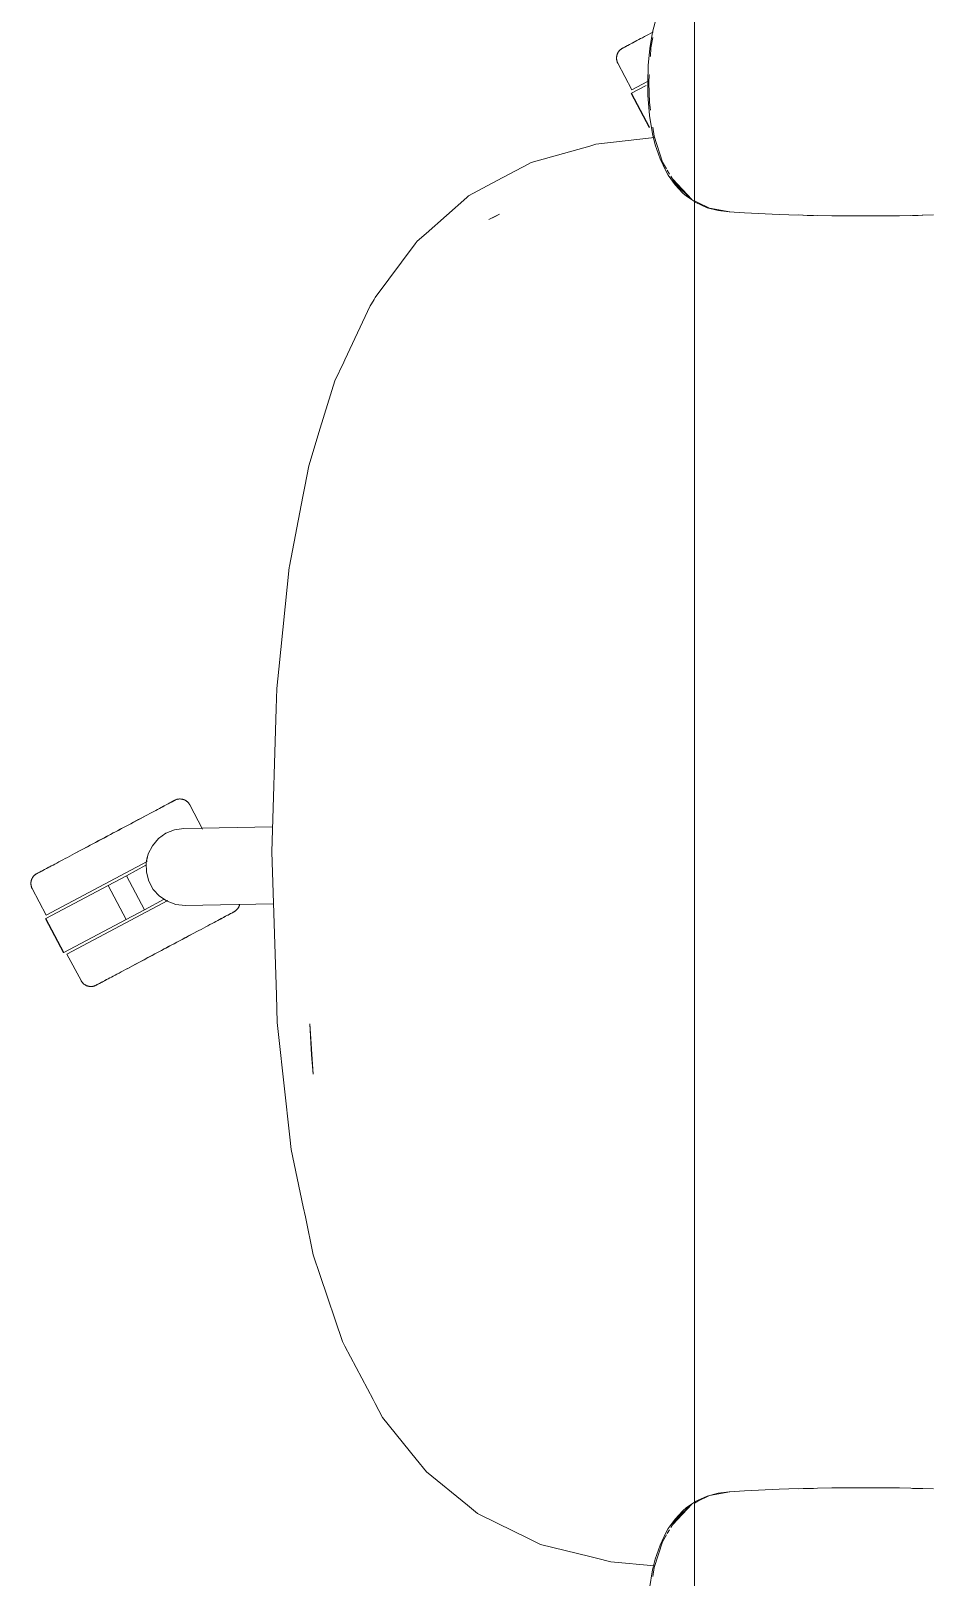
# Model space of a CAD drawing. Header units: millimetres. Extents: x 155927 to 295199, y -4084 to 97293.
# Drawn here: x 201809 to 202136, y 30484 to 31047 of the extents above; entities that cross this region are included whole.
import ezdxf

# ---------------------------------------------------------------- set-up
doc = ezdxf.new("R2010")
doc.units = ezdxf.units.MM
doc.header["$MEASUREMENT"] = 0
doc.layers.add('G-IMPT', color=8, linetype='CONTINUOUS', lineweight=9)
doc.layers.add('I-FURN', color=8, linetype='CONTINUOUS', lineweight=9)

msp = doc.modelspace()

# ---------------------------------------------------------------- linework, layer by layer
at = {"layer": 'G-IMPT'}
for p, q in [((202037.01, 31052.25), (202035.58, 31046.77)), ((202034.58, 31040.83), (202035.58, 31046.77)), ((202035.76, 31044.92), (202034.99, 31041.17)), ((202034.58, 31040.83), (202034.01, 31034.68)), ((202034.99, 31041.17), (202034.8, 31037.97)), ((202033.83, 31028.35), (202034.01, 31034.68)), ((202033.92, 31023.84), (202033.83, 31028.35)), ((202034.4, 31031.46), (202034.21, 31028.35)), ((202034.44, 31021.18), (202034.21, 31028.35)), ((202033.92, 31023.84), (202034.5, 31016.52)), ((202034.44, 31021.18), (202034.83, 31018.4)), ((202035.61, 31009.76), (202034.5, 31016.52)), ((202035.7, 31012.21), (202036.16, 31008.92)), ((202012.74, 31005.37), (201991.4, 30999.36)), ((202012.74, 31005.37), (202015, 31006)), ((202036.28, 31008.42), (202015, 31006)), ((202036.59, 31005.84), (202035.61, 31009.76)), ((202036.16, 31008.92), (202039.19, 30999.53)), ((202036.59, 31005.84), (202038.33, 31000.75)), ((201991.4, 30999.36), (201990.29, 30998.76)), ((202038.33, 31000.75), (202040.54, 30996.11)), ((202039.19, 30999.53), (202040.66, 30997.08)), ((201990.29, 30998.76), (201979.05, 30992.75)), ((202040.54, 30996.11), (202041.34, 30994.74)), ((202040.94, 30996.61), (202041.8, 30995.17)), ((202043.79, 30991.28), (202041.34, 30994.74)), ((202042.27, 30994.38), (202044.16, 30991.23)), ((201979.05, 30992.75), (201968.61, 30987.17)), ((202042.96, 30993.32), (202049.87, 30985.92)), ((202042.96, 30993.32), (202044.24, 30991.85)), ((202046.65, 30988.24), (202043.79, 30991.28)), ((202044.16, 30991.23), (202049.87, 30985.92)), ((202044.38, 30991.69), (202047.45, 30988.16)), ((202046.65, 30988.24), (202047.97, 30987.1)), ((202049.87, 30985.92), (202047.45, 30988.16)), ((201953.16, 30973.56), (201967.95, 30986.58)), ((201967.95, 30986.58), (201968.61, 30987.17)), ((202050.83, 30985.15), (202047.97, 30987.1)), ((202052.1, 30984.82), (202050.83, 30985.45)), ((202051.19, 30984.9), (202055.52, 30982.91)), ((202052.1, 30984.82), (202056.36, 30982.72)), ((202059.47, 30981.85), (202055.52, 30982.91)), ((202056.36, 30982.72), (202063.71, 30981.35)), ((201975.91, 30978.56), (201979.8, 30980.51)), ((201975.91, 30978.56), (201978.21, 30979.73)), ((201978.21, 30979.73), (201979.8, 30980.51)), ((202063.48, 30981.35), (202059.47, 30981.85)), ((202069.15, 30981.06), (202063.48, 30981.35)), ((202069.15, 30981.06), (202081.71, 30980.45)), ((202085.25, 30980.32), (202081.71, 30980.45)), ((202100.92, 30979.95), (202085.25, 30980.32)), ((202088.65, 30980.27), (202091.98, 30980.12)), ((202094.2, 30980.12), (202091.98, 30980.12)), ((202100.92, 30979.95), (202105.43, 30979.89)), ((202105.43, 30979.89), (202120.15, 30979.9)), ((202125.62, 30979.97), (202120.15, 30979.9)), ((202125.62, 30979.97), (202137.92, 30980.27)), ((202132.39, 30980.11), (202130.32, 30980.11)), ((202134.05, 30980.19), (202132.39, 30980.11)), ((201953.16, 30973.56), (201949.9, 30970.69)), ((201934.61, 30950.23), (201949.18, 30969.72)), ((201949.18, 30969.72), (201949.9, 30970.69)), ((201934.15, 30949.46), (201933.21, 30947.88)), ((201934.61, 30950.23), (201934.15, 30949.46)), ((201932.78, 30947.17), (201923.52, 30927.53)), ((201932.78, 30947.17), (201933.21, 30947.88)), ((201919.9, 30919.85), (201923.09, 30926.61)), ((201923.52, 30927.53), (201923.09, 30926.61)), ((201919.9, 30919.85), (201914.57, 30902.58)), ((201914.57, 30902.58), (201910.38, 30888.97)), ((201910.38, 30888.97), (201908.92, 30881.37)), ((201908.22, 30877.7), (201908.92, 30881.37)), ((201908.22, 30877.7), (201903.35, 30852.32)), ((201903.26, 30851.86), (201899.44, 30814.87)), ((201903.26, 30851.86), (201903.35, 30852.32)), ((201899.44, 30814.87), (201898.71, 30807.8)), ((201898.48, 30800.54), (201898.71, 30807.8)), ((201896.87, 30748.38), (201898.48, 30800.54)), ((201898.57, 30696.2), (201896.87, 30748.38)), ((201898.57, 30696.2), (201898.9, 30686.26)), ((201899.38, 30681.88), (201898.9, 30686.26)), ((201910.78, 30685.72), (201911.41, 30674.39)), ((201910.78, 30685.72), (201912.02, 30667.44)), ((201899.38, 30681.88), (201903.51, 30644.44)), ((201912.02, 30667.44), (201911.41, 30674.39)), ((201903.99, 30640.02), (201903.51, 30644.44)), ((201908.34, 30619.08), (201903.99, 30640.02)), ((201908.34, 30619.08), (201909.11, 30615.4)), ((201909.11, 30615.4), (201911.98, 30601.58)), ((201914.49, 30594.14), (201911.98, 30601.58)), ((201914.49, 30594.14), (201922.64, 30570.05)), ((201923.52, 30568.39), (201922.64, 30570.05)), ((201933.81, 30548.88), (201923.52, 30568.39)), ((201933.81, 30548.88), (201934.54, 30547.51)), ((201937.25, 30542.38), (201934.54, 30547.51)), ((201937.25, 30542.38), (201949.46, 30527.24)), ((201953.22, 30522.58), (201949.46, 30527.24)), ((201968.17, 30510.41), (201953.22, 30522.58)), ((202056.36, 30513.97), (202063.71, 30515.34)), ((202063.48, 30515.34), (202059.47, 30514.84)), ((202069.15, 30515.63), (202063.48, 30515.34)), ((202069.15, 30515.63), (202081.71, 30516.24)), ((202085.25, 30516.37), (202081.71, 30516.24)), ((202100.92, 30516.74), (202085.25, 30516.37)), ((202088.65, 30516.42), (202091.98, 30516.57)), ((202094.2, 30516.57), (202091.98, 30516.57)), ((202100.92, 30516.74), (202105.43, 30516.8)), ((202105.43, 30516.8), (202120.15, 30516.79)), ((202125.62, 30516.72), (202120.15, 30516.79)), ((202125.62, 30516.72), (202137.92, 30516.42)), ((202132.39, 30516.58), (202130.32, 30516.58)), ((202134.05, 30516.5), (202132.39, 30516.58)), ((201968.17, 30510.41), (201971.82, 30507.43)), ((202042.96, 30503.37), (202049.87, 30510.77)), ((202044.16, 30505.46), (202049.87, 30510.77)), ((202046.65, 30508.45), (202047.97, 30509.59)), ((202049.87, 30510.77), (202047.45, 30508.53)), ((202050.83, 30511.54), (202047.97, 30509.59)), ((202052.1, 30511.87), (202050.83, 30511.24)), ((202051.19, 30511.79), (202055.52, 30513.78)), ((202052.1, 30511.87), (202056.36, 30513.97)), ((202059.47, 30514.84), (202055.52, 30513.78)), ((201971.82, 30507.43), (201978.98, 30503.91)), ((201990.45, 30498.26), (201978.98, 30503.91)), ((202043.79, 30505.41), (202041.34, 30501.95)), ((202042.27, 30502.31), (202044.16, 30505.46)), ((202042.96, 30503.37), (202044.24, 30504.84)), ((202046.65, 30508.45), (202043.79, 30505.41)), ((202044.38, 30505), (202047.45, 30508.53)), ((201990.45, 30498.26), (201994.81, 30496.11)), ((202038.33, 30495.94), (202040.54, 30500.58)), ((202039.19, 30497.16), (202040.66, 30499.61)), ((202040.54, 30500.58), (202041.34, 30501.95)), ((202040.94, 30500.08), (202041.8, 30501.52)), ((201994.81, 30496.11), (202012.76, 30491.71)), ((202036.16, 30487.77), (202039.19, 30497.16)), ((202036.59, 30490.85), (202038.33, 30495.94)), ((202012.76, 30491.71), (202015.13, 30491.13)), ((202020.42, 30489.83), (202015.13, 30491.13)), ((202036.3, 30488.39), (202020.42, 30489.83)), ((202035.61, 30486.93), (202034.5, 30480.17)), ((202036.59, 30490.85), (202035.61, 30486.93)), ((202035.7, 30484.48), (202036.16, 30487.77))]:
    msp.add_line(p, q, dxfattribs=at)
at = {"layer": 'I-FURN'}
for p, q in [((202050.83, 30026.14), (202050.83, 31426.14)), ((202050.83, 31426.14), (202050.83, 30026.14)), ((202031.23, 31044.46), (202030.57, 31044.1)), ((202031.92, 31044.82), (202031.23, 31044.46)), ((202032.65, 31045.21), (202031.92, 31044.82)), ((202033.4, 31045.61), (202032.65, 31045.21)), ((202034.17, 31046.02), (202033.4, 31045.61)), ((202034.97, 31046.45), (202034.17, 31046.02)), ((202035.8, 31046.88), (202034.97, 31046.45)), ((202022.64, 31038.47), (202022.68, 31038.62)), ((202022.68, 31038.62), (202022.74, 31038.77)), ((202022.74, 31038.77), (202022.8, 31038.92)), ((202022.8, 31038.92), (202022.86, 31039.07)), ((202022.86, 31039.07), (202022.93, 31039.22)), ((202022.93, 31039.22), (202023.01, 31039.36)), ((202023.01, 31039.36), (202023.09, 31039.5)), ((202023.09, 31039.5), (202023.18, 31039.63)), ((202023.18, 31039.63), (202023.27, 31039.77)), ((202023.27, 31039.77), (202023.37, 31039.89)), ((202023.37, 31039.89), (202023.47, 31040.02)), ((202023.47, 31040.02), (202023.58, 31040.14)), ((202023.58, 31040.14), (202023.69, 31040.25)), ((202023.69, 31040.25), (202023.81, 31040.36)), ((202023.81, 31040.36), (202023.93, 31040.47)), ((202023.93, 31040.47), (202024.05, 31040.57)), ((202024.05, 31040.57), (202024.18, 31040.67)), ((202024.18, 31040.67), (202024.31, 31040.76)), ((202024.31, 31040.76), (202024.45, 31040.84)), ((202024.45, 31040.84), (202024.59, 31040.92)), ((202024.59, 31040.92), (202024.63, 31040.95)), ((202024.68, 31040.97), (202024.63, 31040.95)), ((202024.63, 31040.95), (202024.65, 31040.96)), ((202024.63, 31040.95), (202024.63, 31040.95)), ((202024.65, 31040.96), (202024.71, 31040.99)), ((202024.76, 31041.01), (202024.68, 31040.97)), ((202024.71, 31040.99), (202024.81, 31041.04)), ((202024.88, 31041.08), (202024.76, 31041.01)), ((202024.81, 31041.04), (202024.95, 31041.12)), ((202025.04, 31041.17), (202024.88, 31041.08)), ((202024.95, 31041.12), (202025.13, 31041.21)), ((202025.24, 31041.27), (202025.04, 31041.17)), ((202025.13, 31041.21), (202025.35, 31041.33)), ((202025.48, 31041.4), (202025.24, 31041.27)), ((202025.35, 31041.33), (202025.61, 31041.47)), ((202025.76, 31041.55), (202025.48, 31041.4)), ((202025.61, 31041.47), (202025.91, 31041.62)), ((202026.08, 31041.72), (202025.76, 31041.55)), ((202025.91, 31041.62), (202026.24, 31041.8)), ((202026.44, 31041.91), (202026.08, 31041.72)), ((202026.24, 31041.8), (202026.61, 31042)), ((202026.83, 31042.12), (202026.44, 31041.91)), ((202026.61, 31042), (202027.02, 31042.22)), ((202027.26, 31042.34), (202026.83, 31042.12)), ((202027.02, 31042.22), (202027.47, 31042.46)), ((202027.73, 31042.59), (202027.26, 31042.34)), ((202027.47, 31042.46), (202027.95, 31042.71)), ((202028.23, 31042.86), (202027.73, 31042.59)), ((202027.95, 31042.71), (202028.47, 31042.99)), ((202028.76, 31043.14), (202028.23, 31042.86)), ((202028.47, 31042.99), (202029.02, 31043.28)), ((202029.33, 31043.45), (202028.76, 31043.14)), ((202029.02, 31043.28), (202029.6, 31043.59)), ((202029.93, 31043.77), (202029.33, 31043.45)), ((202030.57, 31044.1), (202029.93, 31043.77)), ((202022.49, 31037.51), (202022.5, 31037.67)), ((202022.49, 31037.35), (202022.49, 31037.51)), ((202022.5, 31037.19), (202022.49, 31037.35)), ((202022.5, 31037.67), (202022.52, 31037.83)), ((202022.51, 31037.03), (202022.5, 31037.19)), ((202022.52, 31036.87), (202022.51, 31037.03)), ((202022.52, 31037.83), (202022.54, 31037.99)), ((202022.55, 31036.71), (202022.52, 31036.87)), ((202022.54, 31037.99), (202022.56, 31038.15)), ((202022.58, 31036.55), (202022.55, 31036.71)), ((202022.56, 31038.15), (202022.6, 31038.31)), ((202022.61, 31036.39), (202022.58, 31036.55)), ((202022.6, 31038.31), (202022.64, 31038.47)), ((202022.66, 31036.24), (202022.61, 31036.39)), ((202022.71, 31036.09), (202022.66, 31036.24)), ((202022.76, 31035.93), (202022.71, 31036.09)), ((202022.82, 31035.79), (202022.76, 31035.93)), ((202022.89, 31035.64), (202022.82, 31035.79)), ((202022.96, 31035.49), (202022.89, 31035.64)), ((202022.96, 31035.49), (202028.11, 31025.81)), ((202027.93, 31024.58), (202033.22, 31027.39)), ((202028.11, 31025.81), (202033.74, 31028.8)), ((202027.76, 31024.49), (202034.33, 31012.13)), ((202034.5, 31012.22), (202027.93, 31024.58)), ((202034.6, 31012.27), (202034.5, 31012.22)), ((201853.92, 30763.08), (201853.19, 30762.69)), ((201854.63, 30763.45), (201853.92, 30763.08)), ((201855.31, 30763.81), (201854.63, 30763.45)), ((201855.95, 30764.16), (201855.31, 30763.81)), ((201856.57, 30764.49), (201855.95, 30764.16)), ((201857.15, 30764.8), (201856.57, 30764.49)), ((201856.84, 30764.63), (201857.41, 30764.93)), ((201857.71, 30765.09), (201857.15, 30764.8)), ((201857.41, 30764.93), (201857.95, 30765.22)), ((201858.22, 30765.36), (201857.71, 30765.09)), ((201857.95, 30765.22), (201858.45, 30765.48)), ((201858.7, 30765.62), (201858.22, 30765.36)), ((201858.45, 30765.48), (201858.91, 30765.73)), ((201859.15, 30765.86), (201858.7, 30765.62)), ((201858.91, 30765.73), (201859.34, 30765.96)), ((201859.56, 30766.08), (201859.15, 30765.86)), ((201859.34, 30765.96), (201859.74, 30766.17)), ((201859.93, 30766.27), (201859.56, 30766.08)), ((201859.74, 30766.17), (201860.09, 30766.36)), ((201860.27, 30766.45), (201859.93, 30766.27)), ((201860.09, 30766.36), (201860.41, 30766.53)), ((201860.57, 30766.61), (201860.27, 30766.45)), ((201860.41, 30766.53), (201860.69, 30766.68)), ((201860.82, 30766.75), (201860.57, 30766.61)), ((201860.69, 30766.68), (201860.93, 30766.8)), ((201861.04, 30766.86), (201860.82, 30766.75)), ((201860.93, 30766.8), (201861.13, 30766.91)), ((201861.22, 30766.96), (201861.04, 30766.86)), ((201861.13, 30766.91), (201861.29, 30767)), ((201861.36, 30767.04), (201861.22, 30766.96)), ((201861.29, 30767), (201861.42, 30767.06)), ((201861.46, 30767.09), (201861.36, 30767.04)), ((201861.42, 30767.06), (201861.5, 30767.11)), ((201861.52, 30767.12), (201861.46, 30767.09)), ((201861.5, 30767.11), (201861.54, 30767.13)), ((201861.54, 30767.13), (201861.52, 30767.12)), ((201861.54, 30767.13), (201861.69, 30767.2)), ((201861.54, 30767.13), (201861.54, 30767.13)), ((201861.69, 30767.2), (201861.84, 30767.27)), ((201861.84, 30767.27), (201861.98, 30767.33)), ((201861.98, 30767.33), (201862.14, 30767.39)), ((201862.14, 30767.39), (201862.29, 30767.44)), ((201862.29, 30767.44), (201862.44, 30767.48)), ((201862.44, 30767.48), (201862.6, 30767.52)), ((201862.6, 30767.52), (201862.76, 30767.55)), ((201862.76, 30767.55), (201862.92, 30767.57)), ((201862.92, 30767.57), (201863.08, 30767.59)), ((201863.08, 30767.59), (201863.24, 30767.6)), ((201863.24, 30767.6), (201863.4, 30767.6)), ((201863.4, 30767.6), (201863.56, 30767.6)), ((201863.56, 30767.6), (201863.72, 30767.59)), ((201863.72, 30767.59), (201863.88, 30767.58)), ((201863.88, 30767.58), (201864.04, 30767.56)), ((201864.04, 30767.56), (201864.2, 30767.53)), ((201864.2, 30767.53), (201864.36, 30767.5)), ((201864.36, 30767.5), (201864.52, 30767.46)), ((201864.52, 30767.46), (201864.67, 30767.41)), ((201864.67, 30767.41), (201864.82, 30767.36)), ((201864.82, 30767.36), (201864.97, 30767.3)), ((201864.97, 30767.3), (201865.12, 30767.23)), ((201865.12, 30767.23), (201865.27, 30767.16)), ((201865.27, 30767.16), (201865.41, 30767.09)), ((201865.41, 30767.09), (201865.55, 30767.01)), ((201865.55, 30767.01), (201865.68, 30766.92)), ((201865.68, 30766.92), (201865.82, 30766.83)), ((201865.82, 30766.83), (201865.94, 30766.73)), ((201865.94, 30766.73), (201866.07, 30766.63)), ((201866.07, 30766.63), (201866.19, 30766.52)), ((201866.19, 30766.52), (201866.3, 30766.41)), ((201866.3, 30766.41), (201866.41, 30766.29)), ((201866.41, 30766.29), (201866.52, 30766.17)), ((201866.52, 30766.17), (201866.62, 30766.04)), ((201866.62, 30766.04), (201866.72, 30765.91)), ((201866.72, 30765.91), (201866.81, 30765.78)), ((201866.81, 30765.78), (201866.89, 30765.64)), ((201866.89, 30765.64), (201866.97, 30765.5)), ((201866.97, 30765.5), (201867, 30765.46)), ((201871.7, 30756.62), (201867, 30765.46)), ((201842.65, 30757.08), (201841.67, 30756.56)), ((201842.12, 30756.8), (201843.09, 30757.32)), ((201843.61, 30757.6), (201842.65, 30757.08)), ((201843.09, 30757.32), (201844.06, 30757.83)), ((201844.57, 30758.11), (201843.61, 30757.6)), ((201844.06, 30757.83), (201845.01, 30758.34)), ((201845.52, 30758.61), (201844.57, 30758.11)), ((201845.01, 30758.34), (201845.95, 30758.84)), ((201846.45, 30759.1), (201845.52, 30758.61)), ((201845.95, 30758.84), (201846.87, 30759.33)), ((201847.36, 30759.59), (201846.45, 30759.1)), ((201846.87, 30759.33), (201847.77, 30759.81)), ((201848.26, 30760.07), (201847.36, 30759.59)), ((201847.77, 30759.81), (201848.66, 30760.28)), ((201849.13, 30760.53), (201848.26, 30760.07)), ((201848.66, 30760.28), (201849.53, 30760.74)), ((201849.99, 30760.99), (201849.13, 30760.53)), ((201849.53, 30760.74), (201850.38, 30761.19)), ((201850.82, 30761.43), (201849.99, 30760.99)), ((201851.64, 30761.86), (201850.82, 30761.43)), ((201852.42, 30762.28), (201851.64, 30761.86)), ((201853.19, 30762.69), (201852.42, 30762.28)), ((201864.81, 30756.84), (201897.15, 30757.41)), ((201831.15, 30750.97), (201832.13, 30751.49)), ((201832.67, 30751.78), (201831.68, 30751.25)), ((201832.13, 30751.49), (201833.13, 30752.02)), ((201833.67, 30752.31), (201832.67, 30751.78)), ((201833.13, 30752.02), (201834.13, 30752.55)), ((201834.67, 30752.84), (201833.67, 30752.31)), ((201834.13, 30752.55), (201835.13, 30753.09)), ((201835.67, 30753.38), (201834.67, 30752.84)), ((201835.13, 30753.09), (201836.14, 30753.62)), ((201836.68, 30753.91), (201835.67, 30753.38)), ((201836.14, 30753.62), (201837.14, 30754.16)), ((201837.68, 30754.44), (201836.68, 30753.91)), ((201837.14, 30754.16), (201838.15, 30754.69)), ((201838.69, 30754.98), (201837.68, 30754.44)), ((201838.15, 30754.69), (201839.15, 30755.22)), ((201839.69, 30755.51), (201838.69, 30754.98)), ((201839.15, 30755.22), (201840.14, 30755.75)), ((201840.68, 30756.04), (201839.69, 30755.51)), ((201840.14, 30755.75), (201841.14, 30756.28)), ((201841.67, 30756.56), (201840.68, 30756.04)), ((201841.14, 30756.28), (201842.12, 30756.8)), ((201853.4, 30750.6), (201855.59, 30753.16)), ((201855.59, 30753.16), (201858.33, 30755.13)), ((201858.33, 30755.13), (201861.47, 30756.38)), ((201861.47, 30756.38), (201864.81, 30756.84)), ((201821.61, 30745.9), (201820.81, 30745.47)), ((201822.44, 30746.34), (201821.61, 30745.9)), ((201823.29, 30746.79), (201822.44, 30746.34)), ((201824.15, 30747.25), (201823.29, 30746.79)), ((201825.04, 30747.72), (201824.15, 30747.25)), ((201825.95, 30748.2), (201825.04, 30747.72)), ((201825.46, 30747.94), (201826.37, 30748.43)), ((201826.87, 30748.69), (201825.95, 30748.2)), ((201826.37, 30748.43), (201827.3, 30748.92)), ((201827.81, 30749.19), (201826.87, 30748.69)), ((201827.3, 30748.92), (201828.24, 30749.42)), ((201828.76, 30749.7), (201827.81, 30749.19)), ((201828.24, 30749.42), (201829.2, 30749.93)), ((201829.72, 30750.21), (201828.76, 30749.7)), ((201829.2, 30749.93), (201830.17, 30750.45)), ((201830.7, 30750.73), (201829.72, 30750.21)), ((201830.17, 30750.45), (201831.15, 30750.97)), ((201831.68, 30751.25), (201830.7, 30750.73)), ((201851.13, 30744.29), (201851.88, 30747.58)), ((201851.88, 30747.58), (201853.4, 30750.6)), ((201810.82, 30740.12), (201810.96, 30740.21)), ((201810.96, 30740.21), (201811.09, 30740.3)), ((201811.09, 30740.3), (201811.23, 30740.38)), ((201811.23, 30740.38), (201811.27, 30740.4)), ((201811.27, 30740.4), (201811.29, 30740.41)), ((201811.28, 30740.4), (201811.27, 30740.4)), ((201811.32, 30740.43), (201811.28, 30740.4)), ((201811.29, 30740.41), (201811.35, 30740.44)), ((201811.4, 30740.47), (201811.32, 30740.43)), ((201811.35, 30740.44), (201811.45, 30740.5)), ((201811.52, 30740.53), (201811.4, 30740.47)), ((201811.45, 30740.5), (201811.59, 30740.57)), ((201811.68, 30740.62), (201811.52, 30740.53)), ((201811.59, 30740.57), (201811.77, 30740.67)), ((201811.88, 30740.73), (201811.68, 30740.62)), ((201811.77, 30740.67), (201811.99, 30740.78)), ((201812.13, 30740.85), (201811.88, 30740.73)), ((201811.99, 30740.78), (201812.25, 30740.92)), ((201812.4, 30741), (201812.13, 30740.85)), ((201812.25, 30740.92), (201812.55, 30741.08)), ((201812.72, 30741.17), (201812.4, 30741)), ((201812.55, 30741.08), (201812.88, 30741.26)), ((201813.08, 30741.36), (201812.72, 30741.17)), ((201812.88, 30741.26), (201813.25, 30741.46)), ((201813.47, 30741.57), (201813.08, 30741.36)), ((201813.25, 30741.46), (201813.66, 30741.67)), ((201813.9, 30741.8), (201813.47, 30741.57)), ((201813.66, 30741.67), (201814.11, 30741.91)), ((201814.37, 30742.05), (201813.9, 30741.8)), ((201814.11, 30741.91), (201814.59, 30742.17)), ((201814.87, 30742.31), (201814.37, 30742.05)), ((201814.59, 30742.17), (201815.11, 30742.44)), ((201814.75, 30725.26), (201851.47, 30744.79)), ((201815.4, 30742.6), (201814.87, 30742.31)), ((201815.11, 30742.44), (201815.66, 30742.73)), ((201815.97, 30742.9), (201815.4, 30742.6)), ((201815.66, 30742.73), (201816.25, 30743.05)), ((201816.57, 30743.22), (201815.97, 30742.9)), ((201817.21, 30743.56), (201816.57, 30743.22)), ((201817.87, 30743.91), (201817.21, 30743.56)), ((201818.57, 30744.28), (201817.87, 30743.91)), ((201819.29, 30744.66), (201818.57, 30744.28)), ((201820.04, 30745.06), (201819.29, 30744.66)), ((201820.81, 30745.47), (201820.04, 30745.06)), ((201843.92, 30739.64), (201851.06, 30743.44)), ((201851.19, 30740.92), (201851.13, 30744.29)), ((201852.06, 30737.66), (201851.19, 30740.92)), ((201809.13, 30736.97), (201809.14, 30737.13)), ((201809.13, 30736.81), (201809.13, 30736.97)), ((201809.14, 30736.65), (201809.13, 30736.81)), ((201809.14, 30737.13), (201809.16, 30737.29)), ((201809.15, 30736.48), (201809.14, 30736.65)), ((201809.17, 30736.32), (201809.15, 30736.48)), ((201809.16, 30737.29), (201809.18, 30737.45)), ((201809.19, 30736.16), (201809.17, 30736.32)), ((201809.18, 30737.45), (201809.21, 30737.61)), ((201809.22, 30736.01), (201809.19, 30736.16)), ((201809.21, 30737.61), (201809.24, 30737.77)), ((201809.26, 30735.85), (201809.22, 30736.01)), ((201809.24, 30737.77), (201809.28, 30737.92)), ((201809.3, 30735.69), (201809.26, 30735.85)), ((201809.28, 30737.92), (201809.33, 30738.08)), ((201809.35, 30735.54), (201809.3, 30735.69)), ((201809.33, 30738.08), (201809.38, 30738.23)), ((201809.4, 30735.39), (201809.35, 30735.54)), ((201809.38, 30738.23), (201809.44, 30738.38)), ((201809.46, 30735.24), (201809.4, 30735.39)), ((201809.44, 30738.38), (201809.5, 30738.53)), ((201809.53, 30735.09), (201809.46, 30735.24)), ((201809.5, 30738.53), (201809.57, 30738.67)), ((201809.6, 30734.95), (201809.53, 30735.09)), ((201809.57, 30738.67), (201809.65, 30738.81)), ((201809.6, 30734.95), (201814.75, 30725.26)), ((201809.65, 30738.81), (201809.73, 30738.95)), ((201809.73, 30738.95), (201809.82, 30739.09)), ((201809.82, 30739.09), (201809.91, 30739.22)), ((201809.91, 30739.22), (201810.01, 30739.35)), ((201810.01, 30739.35), (201810.11, 30739.47)), ((201810.11, 30739.47), (201810.22, 30739.59)), ((201810.22, 30739.59), (201810.33, 30739.71)), ((201810.33, 30739.71), (201810.45, 30739.82)), ((201810.45, 30739.82), (201810.57, 30739.93)), ((201810.57, 30739.93), (201810.69, 30740.03)), ((201810.69, 30740.03), (201810.82, 30740.12)), ((201814.57, 30724.03), (201837.28, 30736.11)), ((201837.28, 30736.11), (201843.92, 30739.64)), ((201843.85, 30723.75), (201837.28, 30736.11)), ((201850.49, 30727.28), (201843.92, 30739.64)), ((201853.68, 30734.7), (201852.06, 30737.66)), ((201855.96, 30732.22), (201853.68, 30734.7)), ((201822.27, 30711.14), (201859.01, 30730.68)), ((201857.64, 30731.08), (201850.49, 30727.28)), ((201858.77, 30730.35), (201855.96, 30732.22)), ((201861.94, 30729.21), (201858.77, 30730.35)), ((201865.3, 30728.86), (201861.94, 30729.21)), ((201897.49, 30729.42), (201865.3, 30728.86)), ((201885.13, 30728.99), (201885.08, 30728.84)), ((201885.17, 30729.15), (201885.13, 30728.99)), ((201814.4, 30723.94), (201820.97, 30711.58)), ((201821.14, 30711.67), (201814.57, 30724.03)), ((201843.85, 30723.75), (201821.14, 30711.67)), ((201850.49, 30727.28), (201843.85, 30723.75)), ((201876.54, 30723.01), (201877.2, 30723.36)), ((201877.2, 30723.36), (201877.84, 30723.7)), ((201877.84, 30723.7), (201878.44, 30724.02)), ((201878.75, 30724.18), (201878.17, 30723.87)), ((201878.44, 30724.02), (201879.01, 30724.32)), ((201879.3, 30724.47), (201878.75, 30724.18)), ((201879.01, 30724.32), (201879.54, 30724.6)), ((201879.82, 30724.75), (201879.3, 30724.47)), ((201879.54, 30724.6), (201880.04, 30724.87)), ((201880.3, 30725.01), (201879.82, 30724.75)), ((201880.04, 30724.87), (201880.51, 30725.12)), ((201880.75, 30725.24), (201880.3, 30725.01)), ((201880.51, 30725.12), (201880.94, 30725.35)), ((201881.16, 30725.46), (201880.75, 30725.24)), ((201880.94, 30725.35), (201881.33, 30725.55)), ((201881.53, 30725.66), (201881.16, 30725.46)), ((201881.33, 30725.55), (201881.69, 30725.74)), ((201881.86, 30725.84), (201881.53, 30725.66)), ((201881.69, 30725.74), (201882.01, 30725.91)), ((201882.16, 30726), (201881.86, 30725.84)), ((201882.01, 30725.91), (201882.29, 30726.06)), ((201882.42, 30726.13), (201882.16, 30726)), ((201882.29, 30726.06), (201882.53, 30726.19)), ((201882.64, 30726.25), (201882.42, 30726.13)), ((201882.53, 30726.19), (201882.73, 30726.3)), ((201882.82, 30726.35), (201882.64, 30726.25)), ((201882.73, 30726.3), (201882.89, 30726.38)), ((201882.96, 30726.42), (201882.82, 30726.35)), ((201882.89, 30726.38), (201883.01, 30726.45)), ((201883.06, 30726.47), (201882.96, 30726.42)), ((201883.01, 30726.45), (201883.09, 30726.49)), ((201883.12, 30726.51), (201883.06, 30726.47)), ((201883.09, 30726.49), (201883.13, 30726.51)), ((201883.14, 30726.52), (201883.12, 30726.51)), ((201883.13, 30726.51), (201883.14, 30726.52)), ((201883.18, 30726.54), (201883.14, 30726.52)), ((201883.32, 30726.62), (201883.18, 30726.54)), ((201883.46, 30726.7), (201883.32, 30726.62)), ((201883.59, 30726.79), (201883.46, 30726.7)), ((201883.72, 30726.89), (201883.59, 30726.79)), ((201883.84, 30726.99), (201883.72, 30726.89)), ((201883.96, 30727.1), (201883.84, 30726.99)), ((201884.08, 30727.21), (201883.96, 30727.1)), ((201884.19, 30727.32), (201884.08, 30727.21)), ((201884.3, 30727.44), (201884.19, 30727.32)), ((201884.4, 30727.57), (201884.3, 30727.44)), ((201884.5, 30727.7), (201884.4, 30727.57)), ((201884.59, 30727.83), (201884.5, 30727.7)), ((201884.68, 30727.96), (201884.59, 30727.83)), ((201884.76, 30728.1), (201884.68, 30727.96)), ((201884.84, 30728.24), (201884.76, 30728.1)), ((201884.91, 30728.39), (201884.84, 30728.24)), ((201884.97, 30728.54), (201884.91, 30728.39)), ((201885.03, 30728.69), (201884.97, 30728.54)), ((201885.08, 30728.84), (201885.03, 30728.69)), ((201865.65, 30717.22), (201866.6, 30717.72)), ((201867.11, 30717.99), (201866.17, 30717.49)), ((201866.6, 30717.72), (201867.54, 30718.22)), ((201868.04, 30718.49), (201867.11, 30717.99)), ((201867.54, 30718.22), (201868.46, 30718.71)), ((201868.96, 30718.97), (201868.04, 30718.49)), ((201868.46, 30718.71), (201869.37, 30719.19)), ((201869.37, 30719.19), (201870.26, 30719.67)), ((201870.26, 30719.67), (201871.13, 30720.13)), ((201871.13, 30720.13), (201871.97, 30720.58)), ((201871.97, 30720.58), (201872.8, 30721.02)), ((201872.8, 30721.02), (201873.6, 30721.44)), ((201873.6, 30721.44), (201874.37, 30721.85)), ((201874.37, 30721.85), (201875.12, 30722.25)), ((201875.12, 30722.25), (201875.85, 30722.64)), ((201875.85, 30722.64), (201876.54, 30723.01)), ((201856.26, 30712.23), (201855.26, 30711.69)), ((201855.72, 30711.94), (201856.73, 30712.47)), ((201857.27, 30712.76), (201856.26, 30712.23)), ((201856.73, 30712.47), (201857.73, 30713.01)), ((201858.27, 30713.29), (201857.27, 30712.76)), ((201857.73, 30713.01), (201858.74, 30713.54)), ((201859.28, 30713.83), (201858.27, 30713.29)), ((201858.74, 30713.54), (201859.74, 30714.07)), ((201860.28, 30714.36), (201859.28, 30713.83)), ((201859.74, 30714.07), (201860.74, 30714.61)), ((201861.28, 30714.89), (201860.28, 30714.36)), ((201860.74, 30714.61), (201861.74, 30715.14)), ((201862.28, 30715.42), (201861.28, 30714.89)), ((201861.74, 30715.14), (201862.73, 30715.66)), ((201863.26, 30715.95), (201862.28, 30715.42)), ((201862.73, 30715.66), (201863.71, 30716.19)), ((201864.24, 30716.47), (201863.26, 30715.95)), ((201863.71, 30716.19), (201864.69, 30716.7)), ((201865.21, 30716.98), (201864.24, 30716.47)), ((201864.69, 30716.7), (201865.65, 30717.22)), ((201866.17, 30717.49), (201865.21, 30716.98)), ((201822.27, 30711.14), (201827.42, 30701.45)), ((201845.75, 30706.63), (201844.88, 30706.17)), ((201845.28, 30706.38), (201846.16, 30706.85)), ((201846.64, 30707.11), (201845.75, 30706.63)), ((201846.16, 30706.85), (201847.05, 30707.33)), ((201847.54, 30707.59), (201846.64, 30707.11)), ((201847.05, 30707.33), (201847.96, 30707.81)), ((201848.46, 30708.08), (201847.54, 30707.59)), ((201847.96, 30707.81), (201848.89, 30708.31)), ((201849.4, 30708.58), (201848.46, 30708.08)), ((201848.89, 30708.31), (201849.84, 30708.81)), ((201850.35, 30709.08), (201849.4, 30708.58)), ((201849.84, 30708.81), (201850.8, 30709.32)), ((201851.32, 30709.6), (201850.35, 30709.08)), ((201850.8, 30709.32), (201851.76, 30709.83)), ((201852.29, 30710.11), (201851.32, 30709.6)), ((201851.76, 30709.83), (201852.74, 30710.35)), ((201853.28, 30710.64), (201852.29, 30710.11)), ((201852.74, 30710.35), (201853.73, 30710.88)), ((201854.27, 30711.16), (201853.28, 30710.64)), ((201853.73, 30710.88), (201854.72, 30711.41)), ((201855.26, 30711.69), (201854.27, 30711.16)), ((201854.72, 30711.41), (201855.72, 30711.94)), ((201827.44, 30701.41), (201827.42, 30701.45)), ((201827.52, 30701.27), (201827.44, 30701.41)), ((201827.6, 30701.14), (201827.52, 30701.27)), ((201827.69, 30701), (201827.6, 30701.14)), ((201827.79, 30700.87), (201827.69, 30701)), ((201827.89, 30700.75), (201827.79, 30700.87)), ((201834.48, 30700.64), (201834.85, 30700.84)), ((201835.07, 30700.95), (201834.67, 30700.75)), ((201834.85, 30700.84), (201835.26, 30701.06)), ((201835.5, 30701.18), (201835.07, 30700.95)), ((201835.26, 30701.06), (201835.71, 30701.29)), ((201835.96, 30701.43), (201835.5, 30701.18)), ((201835.71, 30701.29), (201836.19, 30701.55)), ((201836.46, 30701.7), (201835.96, 30701.43)), ((201836.19, 30701.55), (201836.71, 30701.83)), ((201837, 30701.98), (201836.46, 30701.7)), ((201836.71, 30701.83), (201837.26, 30702.12)), ((201837.57, 30702.28), (201837, 30701.98)), ((201837.26, 30702.12), (201837.84, 30702.43)), ((201837.84, 30702.43), (201838.46, 30702.76)), ((201838.46, 30702.76), (201839.1, 30703.1)), ((201839.1, 30703.1), (201839.78, 30703.46)), ((201839.78, 30703.46), (201840.49, 30703.84)), ((201840.49, 30703.84), (201841.23, 30704.23)), ((201841.23, 30704.23), (201841.99, 30704.63)), ((201841.99, 30704.63), (201842.77, 30705.05)), ((201842.77, 30705.05), (201843.59, 30705.48)), ((201843.59, 30705.48), (201844.42, 30705.93)), ((201844.88, 30706.17), (201844.03, 30705.72)), ((201844.42, 30705.93), (201845.28, 30706.38)), ((201828, 30700.63), (201827.89, 30700.75)), ((201828.11, 30700.51), (201828, 30700.63)), ((201828.22, 30700.4), (201828.11, 30700.51)), ((201828.34, 30700.29), (201828.22, 30700.4)), ((201828.47, 30700.19), (201828.34, 30700.29)), ((201828.6, 30700.09), (201828.47, 30700.19)), ((201828.73, 30700), (201828.6, 30700.09)), ((201828.86, 30699.91), (201828.73, 30700)), ((201829, 30699.83), (201828.86, 30699.91)), ((201829.14, 30699.75), (201829, 30699.83)), ((201829.29, 30699.68), (201829.14, 30699.75)), ((201829.44, 30699.62), (201829.29, 30699.68)), ((201829.59, 30699.56), (201829.44, 30699.62)), ((201829.74, 30699.51), (201829.59, 30699.56)), ((201829.89, 30699.46), (201829.74, 30699.51)), ((201830.05, 30699.42), (201829.89, 30699.46)), ((201830.21, 30699.39), (201830.05, 30699.42)), ((201830.37, 30699.36), (201830.21, 30699.39)), ((201830.53, 30699.34), (201830.37, 30699.36)), ((201830.69, 30699.32), (201830.53, 30699.34)), ((201830.85, 30699.31), (201830.69, 30699.32)), ((201831.01, 30699.31), (201830.85, 30699.31)), ((201831.17, 30699.32), (201831.01, 30699.31)), ((201831.33, 30699.33), (201831.17, 30699.32)), ((201831.49, 30699.35), (201831.33, 30699.33)), ((201831.65, 30699.37), (201831.49, 30699.35)), ((201831.81, 30699.4), (201831.65, 30699.37)), ((201831.97, 30699.44), (201831.81, 30699.4)), ((201832.12, 30699.48), (201831.97, 30699.44)), ((201832.27, 30699.53), (201832.12, 30699.48)), ((201832.43, 30699.58), (201832.27, 30699.53)), ((201832.58, 30699.64), (201832.43, 30699.58)), ((201832.72, 30699.71), (201832.58, 30699.64)), ((201832.87, 30699.78), (201832.72, 30699.71)), ((201832.91, 30699.81), (201832.87, 30699.79)), ((201832.87, 30699.78), (201832.89, 30699.8)), ((201832.87, 30699.79), (201832.87, 30699.78)), ((201832.89, 30699.8), (201832.95, 30699.83)), ((201833, 30699.85), (201832.91, 30699.81)), ((201832.95, 30699.83), (201833.05, 30699.88)), ((201833.12, 30699.92), (201833, 30699.85)), ((201833.05, 30699.88), (201833.19, 30699.96)), ((201833.28, 30700), (201833.12, 30699.92)), ((201833.19, 30699.96), (201833.37, 30700.05)), ((201833.48, 30700.11), (201833.28, 30700)), ((201833.37, 30700.05), (201833.59, 30700.17)), ((201833.72, 30700.24), (201833.48, 30700.11)), ((201833.59, 30700.17), (201833.84, 30700.3)), ((201834, 30700.39), (201833.72, 30700.24)), ((201833.84, 30700.3), (201834.14, 30700.46)), ((201834.32, 30700.56), (201834, 30700.39)), ((201834.14, 30700.46), (201834.48, 30700.64)), ((201834.67, 30700.75), (201834.32, 30700.56))]:
    msp.add_line(p, q, dxfattribs=at)
msp.add_arc((201864.86, 30742.85), 13.81, 162.664, 167.6527, dxfattribs=at)
msp.add_open_spline([(201851.25, 30745.21), (201851.33, 30745.64), (201851.43, 30746.07), (201851.55, 30746.49)], degree=3, dxfattribs=at)

doc.saveas('drawing.dxf')
